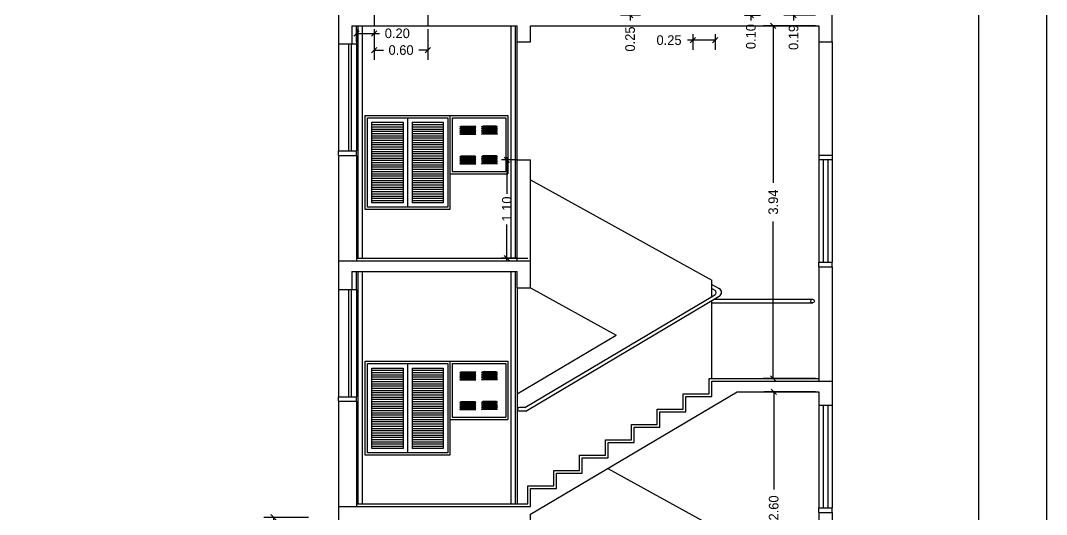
# Model space of a CAD drawing. Extents: x -9 to 119, y 33 to 95.
# Drawn here: x 59.71 to 71.21, y 42.28 to 47.81 of the extents above; entities that cross this region are included whole.
import ezdxf

# ---------------------------------------------------------------- set-up
doc = ezdxf.new("R2010")
doc.units = 0
doc.header["$LTSCALE"] = 8
doc.layers.get('0').update_dxf_attribs({"linetype": 'CONTINUOUS'})
doc.layers.get('DEFPOINTS').update_dxf_attribs({"linetype": 'CONTINUOUS'})
for name, color, linetype in [('CONCRETO', 5, 'CONTINUOUS'), ('COTA', 244, 'CONTINUOUS'), ('COTAS', 244, 'CONTINUOUS'), ('EQUIPAMENTOS', 1, 'CONTINUOUS'), ('ESQUADRIAEMFACHADA', 1, 'CONTINUOUS'), ('ESQUADRIAS', 244, 'CONTINUOUS'), ('PAREDE', 7, 'CONTINUOUS'), ('PAREDECORTE', 3, 'CONTINUOUS'), ('PAREDES', 7, 'CONTINUOUS'), ('PISO', 30, 'CONTINUOUS'), ('VISTAL', 30, 'CONTINUOUS')]:
    doc.layers.add(name, color=color, linetype=linetype)
doc.dimstyles.get("Standard").update_dxf_attribs({"dimtxt": 0.18, "dimasz": 0.18, "dimexe": 0.18, "dimexo": 0.0625, "dimgap": 0.09, "dimtad": 0, "dimtih": 1, "dimtoh": 1, "dimzin": 0, "dimtxsty": 'STANDARD', "dimcen": 0.09, "dimclrt": 30, "dimazin": 3, "dimtfac": 1, "dimtdec": 4, "dimtofl": 0, "dimtmove": 0, "dimatfit": 3, "dimtolj": 1, "dimtzin": 0})

# ---------------------------------------------------------------- blocks, each defined once
blk = doc.blocks.new('_OBLIQUE')
at = {"color": 0, "linetype": 'BYBLOCK'}
blk.add_line((-0.5, -0.5), (0.5, 0.5), dxfattribs=at)
blk = doc.blocks.new('*D38')
at = {"color": 244, "linetype": 'BYBLOCK', "ltscale": 0.2}
for p, q in [((36.103, 46.739), (35.939, 46.739)), ((35.999, 46.769), (35.999, 46.36)), ((35.999, 45.609), (35.999, 46.018)), ((36.103, 45.639), (35.939, 45.639))]:
    blk.add_line(p, q, dxfattribs=at)
at = {"layer": 'DEFPOINTS', "color": 0, "linetype": 'BYBLOCK', "ltscale": 0.2}
for p in [(36.943, 46.739), (35.999, 45.639), (36.943, 45.639)]:
    blk.add_point(p, dxfattribs=at)
at = {"color": 244, "linetype": 'BYBLOCK', "ltscale": 0.2, "xscale": 0.06, "yscale": 0.06, "zscale": 0.06}
for p, rotation in [((35.999, 46.739), 90), ((35.999, 45.639), 270)]:
    blk.add_blockref('_OBLIQUE', p, dxfattribs=dict(at, rotation=rotation))
at = {"color": 30, "linetype": 'BYBLOCK', "ltscale": 0.2, "insert": (35.999, 46.189), "char_height": 0.108, "attachment_point": 5, "rotation": 90}
blk.add_mtext('\\A1;1.10', dxfattribs=at)
blk = doc.blocks.new('*D58')
at = {"color": 0, "linetype": 'BYBLOCK', "ltscale": 0.2}
for p, q in [((34.414, 45.709), (34.414, 45.555)), ((34.414, 45.663), (34.614, 45.663)), ((34.614, 45.709), (34.614, 45.555)), ((34.614, 45.663), (34.674, 45.663))]:
    blk.add_line(p, q, dxfattribs=at)
at = {"layer": 'DEFPOINTS', "color": 0, "linetype": 'BYBLOCK', "ltscale": 0.2}
for p in [(34.414, 45.747), (34.614, 45.747), (34.614, 45.663)]:
    blk.add_point(p, dxfattribs=at)
at = {"color": 0, "linetype": 'BYBLOCK', "ltscale": 0.2, "xscale": 0.06, "yscale": 0.06, "zscale": 0.06, "rotation": 180}
blk.add_blockref('_OBLIQUE', (34.414, 45.663), dxfattribs=at)
at = {"color": 0, "linetype": 'BYBLOCK', "ltscale": 0.2, "xscale": 0.06, "yscale": 0.06, "zscale": 0.06}
blk.add_blockref('_OBLIQUE', (34.614, 45.663), dxfattribs=at)
at = {"color": 30, "linetype": 'BYBLOCK', "ltscale": 0.2, "insert": (34.872, 45.663), "char_height": 0.108, "attachment_point": 5}
blk.add_mtext('\\A1;0.20', dxfattribs=at)
blk = doc.blocks.new('*D59')
at = {"color": 0, "linetype": 'BYBLOCK', "ltscale": 0.2}
for p, q in [((34.614, 45.709), (34.614, 45.368)), ((35.214, 45.709), (35.214, 45.368)), ((34.614, 45.476), (34.716, 45.476)), ((35.214, 45.476), (35.112, 45.476))]:
    blk.add_line(p, q, dxfattribs=at)
at = {"layer": 'DEFPOINTS', "color": 0, "linetype": 'BYBLOCK', "ltscale": 0.2}
for p in [(34.614, 45.747), (35.214, 45.747), (35.214, 45.476)]:
    blk.add_point(p, dxfattribs=at)
at = {"color": 0, "linetype": 'BYBLOCK', "ltscale": 0.2, "xscale": 0.06, "yscale": 0.06, "zscale": 0.06, "rotation": 180}
blk.add_blockref('_OBLIQUE', (34.614, 45.476), dxfattribs=at)
at = {"color": 0, "linetype": 'BYBLOCK', "ltscale": 0.2, "xscale": 0.06, "yscale": 0.06, "zscale": 0.06}
blk.add_blockref('_OBLIQUE', (35.214, 45.476), dxfattribs=at)
at = {"color": 30, "linetype": 'BYBLOCK', "ltscale": 0.2, "insert": (34.914, 45.476), "char_height": 0.108, "attachment_point": 5}
blk.add_mtext('\\A1;0.60', dxfattribs=at)
blk = doc.blocks.new('*D70')
at = {"color": 0, "linetype": 'BYBLOCK', "ltscale": 0.2}
for p, q in [((37.746, 43.132), (37.522, 43.132)), ((37.63, 43.132), (37.63, 42.882)), ((37.746, 42.882), (37.522, 42.882)), ((37.63, 42.882), (37.63, 42.822))]:
    blk.add_line(p, q, dxfattribs=at)
at = {"layer": 'DEFPOINTS', "color": 0, "linetype": 'BYBLOCK', "ltscale": 0.2}
for p in [(37.783, 43.132), (37.63, 42.882), (37.783, 42.882)]:
    blk.add_point(p, dxfattribs=at)
at = {"color": 0, "linetype": 'BYBLOCK', "ltscale": 0.2, "xscale": 0.06, "yscale": 0.06, "zscale": 0.06}
for p, rotation in [((37.63, 43.132), 90), ((37.63, 42.882), 270)]:
    blk.add_blockref('_OBLIQUE', p, dxfattribs=dict(at, rotation=rotation))
at = {"color": 30, "linetype": 'BYBLOCK', "ltscale": 0.2, "insert": (37.63, 42.615), "char_height": 0.108, "attachment_point": 5, "rotation": 90}
blk.add_mtext('\\A1;0.25', dxfattribs=at)
blk = doc.blocks.new('*D115')
at = {"color": 0, "linetype": 'BYBLOCK', "ltscale": 0.2}
for p, q in [((68.519, 48.054), (68.265, 48.054)), ((68.373, 48.054), (68.373, 47.866)), ((68.619, 47.866), (68.265, 47.866)), ((68.373, 47.866), (68.373, 47.806))]:
    blk.add_line(p, q, dxfattribs=at)
at = {"layer": 'DEFPOINTS', "color": 0, "linetype": 'BYBLOCK', "ltscale": 0.2}
for p in [(68.556, 48.054), (68.373, 47.866), (68.656, 47.866)]:
    blk.add_point(p, dxfattribs=at)
at = {"color": 0, "linetype": 'BYBLOCK', "ltscale": 0.2, "xscale": 0.06, "yscale": 0.06, "zscale": 0.06}
for p, rotation in [((68.373, 48.054), 90), ((68.373, 47.866), 270)]:
    blk.add_blockref('_OBLIQUE', p, dxfattribs=dict(at, rotation=rotation))
at = {"color": 30, "linetype": 'BYBLOCK', "ltscale": 0.2, "insert": (68.373, 47.617), "char_height": 0.108, "attachment_point": 5, "rotation": 90}
blk.add_mtext('\\A1;0.19', dxfattribs=at)
blk = doc.blocks.new('*D116')
at = {"color": 0, "linetype": 'BYBLOCK', "ltscale": 0.2}
for p, q in [((67.822, 47.977), (68.003, 47.977)), ((67.895, 47.977), (67.895, 47.866)), ((67.822, 47.866), (68.003, 47.866)), ((67.895, 47.866), (67.895, 47.806))]:
    blk.add_line(p, q, dxfattribs=at)
at = {"layer": 'DEFPOINTS', "color": 0, "linetype": 'BYBLOCK', "ltscale": 0.2}
for p in [(67.784, 47.977), (67.784, 47.866), (67.895, 47.866)]:
    blk.add_point(p, dxfattribs=at)
at = {"color": 0, "linetype": 'BYBLOCK', "ltscale": 0.2, "xscale": 0.06, "yscale": 0.06, "zscale": 0.06}
for p, rotation in [((67.895, 47.977), 90), ((67.895, 47.866), 270)]:
    blk.add_blockref('_OBLIQUE', p, dxfattribs=dict(at, rotation=rotation))
at = {"color": 30, "linetype": 'BYBLOCK', "ltscale": 0.2, "insert": (67.895, 47.626), "char_height": 0.108, "attachment_point": 5, "rotation": 90}
blk.add_mtext('\\A1;{0.10}', dxfattribs=at)
blk = doc.blocks.new('*D117')
at = {"color": 0, "linetype": 'BYBLOCK', "ltscale": 0.2}
for p, q in [((67.245, 47.828), (67.245, 47.652)), ((67.495, 47.828), (67.495, 47.652)), ((67.245, 47.76), (67.185, 47.76)), ((67.495, 47.76), (67.245, 47.76))]:
    blk.add_line(p, q, dxfattribs=at)
at = {"layer": 'DEFPOINTS', "color": 0, "linetype": 'BYBLOCK', "ltscale": 0.2}
for p in [(67.245, 47.866), (67.495, 47.866), (67.245, 47.76)]:
    blk.add_point(p, dxfattribs=at)
at = {"color": 0, "linetype": 'BYBLOCK', "ltscale": 0.2, "xscale": 0.06, "yscale": 0.06, "zscale": 0.06, "rotation": 180}
blk.add_blockref('_OBLIQUE', (67.245, 47.76), dxfattribs=at)
at = {"color": 0, "linetype": 'BYBLOCK', "ltscale": 0.2, "xscale": 0.06, "yscale": 0.06, "zscale": 0.06}
blk.add_blockref('_OBLIQUE', (67.495, 47.76), dxfattribs=at)
at = {"color": 30, "linetype": 'BYBLOCK', "ltscale": 0.2, "insert": (66.978, 47.76), "char_height": 0.108, "attachment_point": 5}
blk.add_mtext('\\A1;0.25', dxfattribs=at)
blk = doc.blocks.new('*D135')
at = {"color": 0, "linetype": 'BYBLOCK', "ltscale": 0.2}
for p, q in [((7.985, 47.321), (7.476, 47.321)), ((7.584, 47.321), (7.584, 46.228)), ((7.584, 44.721), (7.584, 45.814)), ((7.985, 44.721), (7.476, 44.721)), ((68.619, 37.951), (68.397, 37.951)), ((68.505, 37.951), (68.505, 37.422)), ((68.505, 36.496), (68.505, 37.026)), ((68.619, 36.496), (68.397, 36.496))]:
    blk.add_line(p, q, dxfattribs=at)
at = {"layer": 'DEFPOINTS', "color": 0, "linetype": 'BYBLOCK', "ltscale": 0.2}
for p in [(8.023, 47.321), (7.584, 44.721), (8.023, 44.721), (68.656, 37.951), (68.505, 36.496), (68.656, 36.496)]:
    blk.add_point(p, dxfattribs=at)
at = {"color": 0, "linetype": 'BYBLOCK', "ltscale": 0.2, "xscale": 0.06, "yscale": 0.06, "zscale": 0.06}
for p, rotation in [((7.584, 47.321), 90), ((7.584, 44.721), 270), ((68.505, 37.951), 90), ((68.505, 36.496), 270)]:
    blk.add_blockref('_OBLIQUE', p, dxfattribs=dict(at, rotation=rotation))
at = {"color": 30, "linetype": 'BYBLOCK', "ltscale": 0.2, "char_height": 0.108, "attachment_point": 5, "rotation": 90}
for s, insert in [('\\A1;2.60', (7.584, 46.021)), ('\\A1;1.46', (68.505, 37.224))]:
    blk.add_mtext(s, dxfattribs=dict(at, insert=insert))
blk = doc.blocks.new('*D136')
at = {"color": 0, "linetype": 'BYBLOCK', "ltscale": 0.2}
for p, q in [((11.096, 52.301), (10.761, 52.301)), ((10.869, 52.301), (10.869, 51.819)), ((10.869, 50.941), (10.869, 51.423)), ((11.497, 50.941), (10.761, 50.941)), ((7.985, 44.571), (7.481, 44.571)), ((7.589, 44.571), (7.589, 43.478)), ((7.589, 41.971), (7.589, 43.064)), ((7.985, 41.971), (7.481, 41.971)), ((68.619, 38.151), (68.223, 38.151)), ((68.331, 38.151), (68.331, 37.522)), ((68.331, 36.496), (68.331, 37.126)), ((68.619, 36.496), (68.223, 36.496))]:
    blk.add_line(p, q, dxfattribs=at)
at = {"layer": 'DEFPOINTS', "color": 0, "linetype": 'BYBLOCK', "ltscale": 0.2}
for p in [(10.869, 52.301), (11.134, 52.301), (11.534, 50.941), (8.023, 44.571), (7.589, 41.971), (8.023, 41.971), (68.656, 38.151), (68.331, 36.496), (68.656, 36.496)]:
    blk.add_point(p, dxfattribs=at)
at = {"color": 0, "linetype": 'BYBLOCK', "ltscale": 0.2, "xscale": 0.06, "yscale": 0.06, "zscale": 0.06}
for p, rotation in [((10.869, 52.301), 90), ((10.869, 50.941), 270), ((7.589, 44.571), 90), ((7.589, 41.971), 270), ((68.331, 38.151), 90), ((68.331, 36.496), 270)]:
    blk.add_blockref('_OBLIQUE', p, dxfattribs=dict(at, rotation=rotation))
at = {"color": 30, "linetype": 'BYBLOCK', "ltscale": 0.2, "char_height": 0.108, "attachment_point": 5, "rotation": 90}
for s, insert in [('\\A1;1.36', (10.869, 51.621)), ('\\A1;2.60', (7.589, 43.271)), ('\\A1;1.66', (68.331, 37.324))]:
    blk.add_mtext(s, dxfattribs=dict(at, insert=insert))
blk = doc.blocks.new('*D141')
at = {"color": 0, "linetype": 'BYBLOCK', "ltscale": 0.2}
for p, q in [((68.619, 47.746), (68.038, 47.746)), ((68.146, 47.746), (68.146, 45.99)), ((68.146, 43.801), (68.146, 45.558)), ((68.619, 43.801), (68.038, 43.801))]:
    blk.add_line(p, q, dxfattribs=at)
at = {"layer": 'DEFPOINTS', "color": 0, "linetype": 'BYBLOCK', "ltscale": 0.2}
for p in [(68.656, 47.746), (68.146, 43.801), (68.656, 43.801)]:
    blk.add_point(p, dxfattribs=at)
at = {"color": 0, "linetype": 'BYBLOCK', "ltscale": 0.2, "xscale": 0.06, "yscale": 0.06, "zscale": 0.06}
for p, rotation in [((68.146, 47.746), 90), ((68.146, 43.801), 270)]:
    blk.add_blockref('_OBLIQUE', p, dxfattribs=dict(at, rotation=rotation))
at = {"color": 30, "linetype": 'BYBLOCK', "ltscale": 0.2, "insert": (68.146, 45.774), "char_height": 0.108, "attachment_point": 5, "rotation": 90}
blk.add_mtext('\\A1;3.94', dxfattribs=at)
blk = doc.blocks.new('*D143')
at = {"color": 0, "linetype": 'BYBLOCK', "ltscale": 0.2}
for p, q in [((68.619, 43.651), (68.043, 43.651)), ((68.151, 43.651), (68.151, 42.558)), ((68.151, 41.051), (68.151, 42.144)), ((68.619, 41.051), (68.043, 41.051))]:
    blk.add_line(p, q, dxfattribs=at)
at = {"layer": 'DEFPOINTS', "color": 0, "linetype": 'BYBLOCK', "ltscale": 0.2}
for p in [(68.151, 43.651), (68.656, 43.651), (68.656, 41.051)]:
    blk.add_point(p, dxfattribs=at)
at = {"color": 0, "linetype": 'BYBLOCK', "ltscale": 0.2, "xscale": 0.06, "yscale": 0.06, "zscale": 0.06}
for p, rotation in [((68.151, 43.651), 90), ((68.151, 41.051), 270)]:
    blk.add_blockref('_OBLIQUE', p, dxfattribs=dict(at, rotation=rotation))
at = {"color": 30, "linetype": 'BYBLOCK', "ltscale": 0.2, "insert": (68.151, 42.351), "char_height": 0.108, "attachment_point": 5, "rotation": 90}
blk.add_mtext('\\A1;2.60', dxfattribs=at)
blk = doc.blocks.new('*D137')
at = {"color": 0, "linetype": 'BYBLOCK', "ltscale": 0.2}
for p, q in [((9.915, 52.301), (9.579, 52.301)), ((9.687, 52.301), (9.687, 51.819)), ((9.687, 50.941), (9.687, 51.423)), ((10.315, 50.941), (9.579, 50.941)), ((7.985, 41.821), (7.487, 41.821)), ((7.595, 41.821), (7.595, 40.728)), ((7.595, 39.221), (7.595, 40.314)), ((7.985, 39.221), (7.487, 39.221))]:
    blk.add_line(p, q, dxfattribs=at)
at = {"layer": 'DEFPOINTS', "color": 0, "linetype": 'BYBLOCK', "ltscale": 0.2}
for p in [(9.687, 52.301), (9.952, 52.301), (10.352, 50.941), (8.023, 41.821), (7.595, 39.221), (8.023, 39.221)]:
    blk.add_point(p, dxfattribs=at)
at = {"color": 0, "linetype": 'BYBLOCK', "ltscale": 0.2, "xscale": 0.06, "yscale": 0.06, "zscale": 0.06}
for p, rotation in [((9.687, 52.301), 90), ((9.687, 50.941), 270), ((7.595, 41.821), 90), ((7.595, 39.221), 270)]:
    blk.add_blockref('_OBLIQUE', p, dxfattribs=dict(at, rotation=rotation))
at = {"color": 30, "linetype": 'BYBLOCK', "ltscale": 0.2, "char_height": 0.108, "attachment_point": 5, "rotation": 90}
for s, insert in [('\\A1;1.36', (9.687, 51.621)), ('\\A1;2.60', (7.595, 40.521))]:
    blk.add_mtext(s, dxfattribs=dict(at, insert=insert))

msp = doc.modelspace()

# ---------------------------------------------------------------- linework, layer by layer
at = {"layer": 'CONCRETO', "color": 5, "ltscale": 0.2}
for p, q in [((63.276, 47.866), (63.276, 47.546)), ((63.676, 47.866), (63.676, 47.746)), ((64.276, 47.866), (64.276, 47.746)), ((68.806, 47.566), (68.806, 47.866)), ((63.426, 47.746), (63.676, 47.746)), ((63.426, 47.746), (63.426, 47.546)), ((65.276, 47.566), (65.276, 47.746)), ((65.426, 47.566), (65.426, 47.746)), ((68.656, 47.746), (68.656, 47.566)), ((63.276, 47.546), (63.426, 47.546)), ((63.276, 47.546), (63.426, 47.546)), ((65.276, 47.566), (65.426, 47.566)), ((68.656, 47.566), (68.806, 47.566)), ((63.276, 46.346), (63.476, 46.346)), ((63.276, 46.296), (63.276, 46.346)), ((63.476, 46.296), (63.476, 46.346)), ((63.276, 46.296), (63.476, 46.296)), ((68.656, 46.301), (68.656, 46.251)), ((68.656, 46.301), (68.806, 46.301)), ((68.656, 46.251), (68.806, 46.251)), ((68.806, 46.301), (68.806, 46.251)), ((63.276, 45.116), (63.276, 44.796)), ((65.426, 44.816), (65.426, 45.116)), ((68.656, 45.101), (68.806, 45.101)), ((68.656, 45.051), (68.656, 45.101)), ((68.806, 45.051), (68.806, 45.101)), ((63.426, 44.996), (63.426, 44.796)), ((65.276, 44.816), (65.276, 44.996)), ((68.656, 45.051), (68.806, 45.051)), ((63.276, 44.796), (63.426, 44.796)), ((65.276, 44.816), (65.426, 44.816)), ((67.456, 43.6), (67.456, 43.771)), ((67.456, 43.771), (68.806, 43.771)), ((68.806, 43.771), (68.806, 43.501)), ((63.276, 43.546), (63.276, 43.596)), ((63.276, 43.596), (63.476, 43.596)), ((63.476, 43.546), (63.476, 43.596)), ((65.426, 42.281), (67.74, 43.651)), ((67.166, 43.6), (67.456, 43.6)), ((67.166, 43.428), (67.166, 43.6)), ((67.74, 43.651), (68.656, 43.651)), ((68.656, 43.651), (68.656, 43.501)), ((63.276, 43.546), (63.476, 43.546)), ((68.656, 43.501), (68.806, 43.501)), ((66.876, 43.428), (67.166, 43.428)), ((66.876, 43.256), (66.876, 43.428)), ((66.586, 43.256), (66.876, 43.256)), ((66.586, 43.084), (66.586, 43.256)), ((66.296, 42.912), (66.296, 43.084)), ((66.296, 43.084), (66.586, 43.084)), ((66.006, 42.912), (66.296, 42.912)), ((66.006, 42.741), (66.006, 42.912)), ((65.716, 42.569), (65.716, 42.741)), ((65.716, 42.741), (66.006, 42.741)), ((65.426, 42.569), (65.716, 42.569)), ((65.426, 42.366), (65.426, 42.569)), ((63.276, 42.366), (63.276, 42.046)), ((68.656, 42.351), (68.806, 42.351)), ((68.656, 42.301), (68.656, 42.351)), ((68.656, 42.301), (68.806, 42.301)), ((68.806, 42.301), (68.806, 42.351)), ((65.426, 42.066), (65.426, 42.281))]:
    msp.add_line(p, q, dxfattribs=at)
at = {"layer": 'COTAS', "color": 5, "ltscale": 0.2}
for p, q in [((64.276, 47.746), (65.276, 47.746)), ((65.426, 47.746), (68.656, 47.746)), ((63.276, 45.116), (65.426, 45.116)), ((63.426, 44.996), (65.276, 44.996)), ((63.276, 42.366), (65.426, 42.366))]:
    msp.add_line(p, q, dxfattribs=at)
at = {"layer": 'EQUIPAMENTOS', "color": 30, "linetype": 'CONTINUOUS', "ltscale": 0.3}
for p, q in [((63.494, 45.146), (63.494, 47.746)), ((63.544, 45.146), (63.544, 47.746)), ((65.204, 47.746), (65.204, 45.146)), ((65.254, 47.746), (65.254, 45.146)), ((63.574, 46.742), (64.524, 46.742)), ((63.574, 45.692), (63.574, 46.742)), ((63.599, 46.717), (64.499, 46.717)), ((63.599, 45.717), (63.599, 46.717)), ((63.649, 46.667), (63.999, 46.667)), ((63.649, 45.767), (63.649, 46.667)), ((63.999, 46.667), (63.999, 45.767)), ((64.049, 46.717), (64.049, 45.717)), ((64.099, 46.667), (64.099, 45.767)), ((64.099, 46.667), (64.449, 46.667)), ((64.449, 46.667), (64.449, 45.767)), ((64.499, 46.717), (64.499, 45.717)), ((64.524, 46.742), (65.174, 46.742)), ((64.524, 46.742), (64.524, 45.692)), ((64.524, 46.742), (64.524, 46.092)), ((64.549, 46.717), (65.149, 46.717)), ((64.549, 46.717), (64.549, 46.117)), ((65.149, 46.717), (65.149, 46.117)), ((65.174, 46.742), (65.174, 46.092)), ((63.649, 46.642), (63.999, 46.642)), ((63.649, 46.617), (63.999, 46.617)), ((63.649, 46.592), (63.999, 46.592)), ((63.649, 46.567), (63.999, 46.567)), ((64.099, 46.642), (64.449, 46.642)), ((64.099, 46.617), (64.449, 46.617)), ((64.099, 46.592), (64.449, 46.592)), ((64.099, 46.567), (64.449, 46.567)), ((63.649, 46.542), (63.999, 46.542)), ((63.649, 46.517), (63.999, 46.517)), ((63.649, 46.492), (63.999, 46.492)), ((63.649, 46.467), (63.999, 46.467)), ((63.649, 46.442), (63.999, 46.442)), ((64.099, 46.542), (64.449, 46.542)), ((64.099, 46.517), (64.449, 46.517)), ((64.099, 46.492), (64.449, 46.492)), ((64.099, 46.467), (64.449, 46.467)), ((64.099, 46.442), (64.449, 46.442)), ((63.649, 46.417), (63.999, 46.417)), ((63.649, 46.392), (63.999, 46.392)), ((63.649, 46.367), (63.999, 46.367)), ((63.649, 46.342), (63.999, 46.342)), ((64.099, 46.417), (64.449, 46.417)), ((64.099, 46.392), (64.449, 46.392)), ((64.099, 46.367), (64.449, 46.367)), ((64.099, 46.342), (64.449, 46.342)), ((63.649, 46.317), (63.999, 46.317)), ((63.649, 46.292), (63.999, 46.292)), ((63.649, 46.267), (63.999, 46.267)), ((63.649, 46.242), (63.999, 46.242)), ((63.649, 46.217), (63.999, 46.217)), ((64.099, 46.317), (64.449, 46.317)), ((64.099, 46.292), (64.449, 46.292)), ((64.099, 46.267), (64.449, 46.267)), ((64.099, 46.242), (64.449, 46.242)), ((64.099, 46.217), (64.449, 46.217)), ((63.649, 46.192), (63.999, 46.192)), ((63.649, 46.167), (63.999, 46.167)), ((63.649, 46.142), (63.999, 46.142)), ((63.649, 46.117), (63.999, 46.117)), ((63.649, 46.092), (63.999, 46.092)), ((64.099, 46.192), (64.449, 46.192)), ((64.099, 46.167), (64.449, 46.167)), ((64.099, 46.142), (64.449, 46.142)), ((64.099, 46.117), (64.449, 46.117)), ((64.099, 46.092), (64.449, 46.092)), ((64.524, 46.092), (65.174, 46.092)), ((64.549, 46.117), (65.149, 46.117)), ((63.649, 46.067), (63.999, 46.067)), ((63.649, 46.042), (63.999, 46.042)), ((63.649, 46.017), (63.999, 46.017)), ((63.649, 45.992), (63.999, 45.992)), ((64.099, 46.067), (64.449, 46.067)), ((64.099, 46.042), (64.449, 46.042)), ((64.099, 46.017), (64.449, 46.017)), ((64.099, 45.992), (64.449, 45.992)), ((63.649, 45.967), (63.999, 45.967)), ((63.649, 45.942), (63.999, 45.942)), ((63.649, 45.917), (63.999, 45.917)), ((63.649, 45.892), (63.999, 45.892)), ((63.649, 45.867), (63.999, 45.867)), ((64.099, 45.967), (64.449, 45.967)), ((64.099, 45.942), (64.449, 45.942)), ((64.099, 45.917), (64.449, 45.917)), ((64.099, 45.892), (64.449, 45.892)), ((64.099, 45.867), (64.449, 45.867)), ((63.649, 45.842), (63.999, 45.842)), ((63.649, 45.817), (63.999, 45.817)), ((63.649, 45.792), (63.999, 45.792)), ((63.999, 45.767), (63.649, 45.767)), ((64.099, 45.842), (64.449, 45.842)), ((64.099, 45.817), (64.449, 45.817)), ((64.099, 45.792), (64.449, 45.792)), ((64.449, 45.767), (64.099, 45.767)), ((64.524, 45.692), (63.574, 45.692)), ((64.499, 45.717), (63.599, 45.717)), ((63.494, 42.396), (63.494, 44.996)), ((63.544, 42.396), (63.544, 44.996)), ((65.204, 44.996), (65.204, 42.396)), ((65.254, 44.996), (65.254, 42.396)), ((67.456, 44.853), (67.54, 44.806)), ((67.456, 44.807), (67.49, 44.788)), ((63.574, 43.992), (64.524, 43.992)), ((63.574, 42.942), (63.574, 43.992)), ((63.599, 43.967), (64.499, 43.967)), ((63.599, 42.967), (63.599, 43.967)), ((63.649, 43.017), (63.649, 43.917)), ((63.649, 43.917), (63.999, 43.917)), ((63.999, 43.917), (63.999, 43.017)), ((64.049, 43.967), (64.049, 42.967)), ((64.099, 43.917), (64.099, 43.017)), ((64.099, 43.917), (64.449, 43.917)), ((64.449, 43.917), (64.449, 43.017)), ((64.499, 43.967), (64.499, 42.967)), ((64.524, 43.992), (64.524, 43.342)), ((64.524, 43.992), (64.524, 42.942)), ((64.524, 43.992), (65.174, 43.992)), ((64.549, 43.967), (64.549, 43.367)), ((64.549, 43.967), (65.149, 43.967)), ((65.149, 43.967), (65.149, 43.367)), ((65.174, 43.992), (65.174, 43.342)), ((63.649, 43.892), (63.999, 43.892)), ((63.649, 43.867), (63.999, 43.867)), ((63.649, 43.842), (63.999, 43.842)), ((63.649, 43.817), (63.999, 43.817)), ((63.649, 43.792), (63.999, 43.792)), ((64.099, 43.892), (64.449, 43.892)), ((64.099, 43.867), (64.449, 43.867)), ((64.099, 43.842), (64.449, 43.842)), ((64.099, 43.817), (64.449, 43.817)), ((64.099, 43.792), (64.449, 43.792)), ((63.649, 43.767), (63.999, 43.767)), ((63.649, 43.742), (63.999, 43.742)), ((63.649, 43.717), (63.999, 43.717)), ((63.649, 43.692), (63.999, 43.692)), ((64.099, 43.767), (64.449, 43.767)), ((64.099, 43.742), (64.449, 43.742)), ((64.099, 43.717), (64.449, 43.717)), ((64.099, 43.692), (64.449, 43.692)), ((63.649, 43.667), (63.999, 43.667)), ((63.649, 43.642), (63.999, 43.642)), ((63.649, 43.617), (63.999, 43.617)), ((63.649, 43.592), (63.999, 43.592)), ((63.649, 43.567), (63.999, 43.567)), ((64.099, 43.667), (64.449, 43.667)), ((64.099, 43.642), (64.449, 43.642)), ((64.099, 43.617), (64.449, 43.617)), ((64.099, 43.592), (64.449, 43.592)), ((64.099, 43.567), (64.449, 43.567)), ((63.649, 43.542), (63.999, 43.542)), ((63.649, 43.517), (63.999, 43.517)), ((63.649, 43.492), (63.999, 43.492)), ((63.649, 43.467), (63.999, 43.467)), ((64.099, 43.542), (64.449, 43.542)), ((64.099, 43.517), (64.449, 43.517)), ((64.099, 43.492), (64.449, 43.492)), ((64.099, 43.467), (64.449, 43.467)), ((65.282, 43.456), (65.282, 43.456)), ((65.364, 43.476), (65.302, 43.476)), ((63.649, 43.442), (63.999, 43.442)), ((63.649, 43.417), (63.999, 43.417)), ((63.649, 43.392), (63.999, 43.392)), ((63.649, 43.367), (63.999, 43.367)), ((63.649, 43.342), (63.999, 43.342)), ((64.099, 43.442), (64.449, 43.442)), ((64.099, 43.417), (64.449, 43.417)), ((64.099, 43.392), (64.449, 43.392)), ((64.099, 43.367), (64.449, 43.367)), ((64.099, 43.342), (64.449, 43.342)), ((64.524, 43.342), (65.174, 43.342)), ((64.549, 43.367), (65.149, 43.367)), ((65.375, 43.436), (65.302, 43.436)), ((63.649, 43.317), (63.999, 43.317)), ((63.649, 43.292), (63.999, 43.292)), ((63.649, 43.267), (63.999, 43.267)), ((63.649, 43.242), (63.999, 43.242)), ((63.649, 43.217), (63.999, 43.217)), ((64.099, 43.317), (64.449, 43.317)), ((64.099, 43.292), (64.449, 43.292)), ((64.099, 43.267), (64.449, 43.267)), ((64.099, 43.242), (64.449, 43.242)), ((64.099, 43.217), (64.449, 43.217)), ((63.649, 43.192), (63.999, 43.192)), ((63.649, 43.167), (63.999, 43.167)), ((63.649, 43.142), (63.999, 43.142)), ((63.649, 43.117), (63.999, 43.117)), ((64.099, 43.192), (64.449, 43.192)), ((64.099, 43.167), (64.449, 43.167)), ((64.099, 43.142), (64.449, 43.142)), ((64.099, 43.117), (64.449, 43.117)), ((63.649, 43.092), (63.999, 43.092)), ((63.649, 43.067), (63.999, 43.067)), ((63.649, 43.042), (63.999, 43.042)), ((63.999, 43.017), (63.649, 43.017)), ((64.099, 43.092), (64.449, 43.092)), ((64.099, 43.067), (64.449, 43.067)), ((64.099, 43.042), (64.449, 43.042)), ((64.449, 43.017), (64.099, 43.017)), ((64.524, 42.942), (63.574, 42.942)), ((64.499, 42.967), (63.599, 42.967))]:
    msp.add_line(p, q, dxfattribs=at)
at = {"layer": 'EQUIPAMENTOS', "color": 30, "linetype": 'CONTINUOUS', "ltscale": 0.2}
for p, q in [((65.364, 43.476), (67.491, 44.736)), ((65.375, 43.436), (67.541, 44.72))]:
    msp.add_line(p, q, dxfattribs=at)
at = {"layer": 'EQUIPAMENTOS', "color": 30, "linetype": 'CONTINUOUS', "ltscale": 0.3}
for centre, radius, start, end in [((67.476, 44.762), 0.03, 300.6431, 61.1013), ((67.516, 44.763), 0.05, 300.6431, 61.1013), ((65.302, 43.456), 0.02, 90, 180), ((65.302, 43.456), 0.02, 180, 270), ((65.361, 43.456), 0.02, 270, 298.8987)]:
    msp.add_arc(centre, radius, start, end, dxfattribs=at)
at = {"layer": 'ESQUADRIAEMFACHADA', "color": 1, "ltscale": 0.2}
for p, q in [((68.656, 46.251), (68.656, 45.101)), ((68.806, 46.251), (68.806, 45.101)), ((68.656, 43.501), (68.656, 42.351)), ((68.806, 43.501), (68.806, 42.351))]:
    msp.add_line(p, q, dxfattribs=at)
at = {"layer": 'ESQUADRIAEMFACHADA', "color": 5, "ltscale": 0.2}
for p, q in [((68.706, 46.251), (68.706, 45.101)), ((68.756, 46.251), (68.756, 45.101)), ((68.706, 43.501), (68.706, 42.351)), ((68.756, 43.501), (68.756, 42.351))]:
    msp.add_line(p, q, dxfattribs=at)
at = {"layer": 'ESQUADRIAS', "color": 1, "linetype": 'CONTINUOUS', "ltscale": 0.2}
for p, q in [((63.276, 47.546), (63.276, 46.346)), ((63.476, 47.546), (63.476, 46.346)), ((63.276, 44.796), (63.276, 43.596)), ((63.476, 44.796), (63.476, 43.596))]:
    msp.add_line(p, q, dxfattribs=at)
at = {"layer": 'ESQUADRIAS', "color": 5, "linetype": 'CONTINUOUS', "ltscale": 0.2}
for p, q in [((63.386, 47.546), (63.386, 46.346)), ((63.416, 47.546), (63.416, 46.346)), ((63.386, 44.796), (63.386, 43.596)), ((63.416, 44.796), (63.416, 43.596))]:
    msp.add_line(p, q, dxfattribs=at)
at = {"layer": 'ESQUADRIAS', "color": 1, "ltscale": 0.2}
for p, q in [((63.276, 47.396), (63.276, 46.346)), ((63.476, 47.396), (63.476, 46.346)), ((63.276, 44.646), (63.276, 43.596)), ((63.476, 44.646), (63.476, 43.596))]:
    msp.add_line(p, q, dxfattribs=at)
at = {"layer": 'PAREDE', "color": 30, "linetype": 'CONTINUOUS', "ltscale": 0.2}
msp.add_line((63.676, 47.746), (64.276, 47.746), dxfattribs=at)
at = {"layer": 'PAREDE', "color": 30, "ltscale": 0.2}
for p, q in [((65.276, 46.246), (65.276, 47.566)), ((65.276, 44.816), (65.276, 43.628))]:
    msp.add_line(p, q, dxfattribs=at)
at = {"layer": 'PAREDE', "color": 1, "linetype": 'CONTINUOUS', "ltscale": 0.3}
for p, q in [((65.426, 46.022), (67.456, 44.901)), ((67.456, 44.716), (67.456, 44.901)), ((67.456, 44.716), (67.456, 44.901)), ((65.426, 44.816), (66.387, 44.286)), ((67.456, 43.801), (67.456, 44.669)), ((66.292, 42.794), (67.456, 42.151))]:
    msp.add_line(p, q, dxfattribs=at)
at = {"layer": 'PAREDE', "color": 1, "linetype": 'CONTINUOUS', "ltscale": 0.2}
msp.add_line((65.276, 43.628), (66.387, 44.286), dxfattribs=at)
at = {"layer": 'PAREDE', "color": 1, "ltscale": 0.2}
msp.add_line((65.276, 43.628), (65.276, 42.396), dxfattribs=at)
at = {"layer": 'PAREDECORTE', "color": 3, "ltscale": 0.2}
for p, q in [((65.276, 45.116), (65.276, 46.246)), ((65.276, 46.246), (65.426, 46.246)), ((65.426, 45.116), (65.426, 46.246))]:
    msp.add_line(p, q, dxfattribs=at)
at = {"layer": 'PAREDECORTE', "color": 30, "ltscale": 0.2}
msp.add_circle((68.586, 44.666), 0.02, dxfattribs=at)
at = {"layer": 'PAREDES', "color": 244, "ltscale": 0.2}
msp.add_line((70.446, 48.928), (70.446, 36.196), dxfattribs=at)
at = {"layer": 'PAREDES', "color": 30, "ltscale": 0.2}
msp.add_line((71.206, 48.928), (71.206, 36.196), dxfattribs=at)
at = {"layer": 'PAREDES', "color": 3, "ltscale": 0.2}
for p, q in [((63.476, 47.566), (63.476, 47.746)), ((63.426, 47.546), (63.476, 47.546)), ((68.656, 47.566), (68.656, 46.301)), ((68.806, 47.566), (68.806, 46.301)), ((63.276, 46.296), (63.276, 45.116)), ((63.476, 46.296), (63.476, 45.116)), ((63.476, 44.796), (63.476, 44.996)), ((68.656, 45.051), (68.656, 43.771)), ((68.806, 45.051), (68.806, 43.771)), ((63.426, 44.796), (63.476, 44.796)), ((63.276, 43.546), (63.276, 42.366)), ((63.476, 43.546), (63.476, 42.366)), ((68.656, 42.301), (68.656, 41.021)), ((68.806, 42.301), (68.806, 41.021))]:
    msp.add_line(p, q, dxfattribs=at)
at = {"layer": 'PISO', "color": 30, "ltscale": 0.2}
for p, q in [((63.476, 45.146), (65.396, 45.146)), ((67.426, 43.63), (67.426, 43.801)), ((67.426, 43.801), (68.656, 43.801)), ((67.136, 43.63), (67.426, 43.63)), ((67.136, 43.458), (67.136, 43.63)), ((66.846, 43.458), (67.136, 43.458)), ((66.846, 43.286), (66.846, 43.458)), ((66.556, 43.114), (66.556, 43.286)), ((66.556, 43.286), (66.846, 43.286)), ((66.266, 43.114), (66.556, 43.114)), ((66.266, 42.942), (66.266, 43.114)), ((65.976, 42.942), (66.266, 42.942)), ((65.976, 42.771), (65.976, 42.942)), ((65.686, 42.599), (65.686, 42.771)), ((65.686, 42.771), (65.976, 42.771)), ((65.396, 42.599), (65.686, 42.599)), ((65.396, 42.396), (65.396, 42.599)), ((63.476, 42.396), (65.396, 42.396))]:
    msp.add_line(p, q, dxfattribs=at)
at = {"layer": 'PISO', "color": 30, "linetype": 'CONTINUOUS', "ltscale": 0.3}
for p, q in [((67.456, 44.646), (68.589, 44.646)), ((67.486, 44.686), (68.586, 44.686))]:
    msp.add_line(p, q, dxfattribs=at)
at = {"layer": 'VISTAL', "linetype": 'CONTINUOUS', "ltscale": 0.3}
for p, q in [((64.636, 46.616), (64.65, 46.625)), ((64.636, 46.616), (64.815, 46.616)), ((64.636, 46.596), (64.65, 46.605)), ((64.636, 46.596), (64.815, 46.596)), ((64.636, 46.576), (64.65, 46.585)), ((64.636, 46.576), (64.815, 46.576)), ((64.636, 46.556), (64.65, 46.565)), ((64.636, 46.556), (64.815, 46.556)), ((64.65, 46.625), (64.801, 46.625)), ((64.65, 46.605), (64.801, 46.605)), ((64.65, 46.585), (64.801, 46.585)), ((64.65, 46.565), (64.801, 46.565)), ((64.815, 46.616), (64.801, 46.625)), ((64.815, 46.596), (64.801, 46.605)), ((64.815, 46.576), (64.801, 46.585)), ((64.815, 46.556), (64.801, 46.565)), ((64.877, 46.616), (64.891, 46.625)), ((65.056, 46.616), (64.877, 46.616)), ((64.877, 46.596), (64.891, 46.605)), ((65.056, 46.596), (64.877, 46.596)), ((64.877, 46.576), (64.891, 46.585)), ((65.056, 46.576), (64.877, 46.576)), ((64.877, 46.556), (64.891, 46.565)), ((65.056, 46.556), (64.877, 46.556)), ((65.042, 46.625), (64.891, 46.625)), ((65.042, 46.605), (64.891, 46.605)), ((65.042, 46.585), (64.891, 46.585)), ((65.042, 46.565), (64.891, 46.565)), ((65.056, 46.616), (65.042, 46.625)), ((65.056, 46.596), (65.042, 46.605)), ((65.056, 46.576), (65.042, 46.585)), ((65.056, 46.556), (65.042, 46.565)), ((64.636, 46.536), (64.65, 46.545)), ((64.636, 46.536), (64.815, 46.536)), ((64.65, 46.545), (64.801, 46.545)), ((64.815, 46.536), (64.801, 46.545)), ((64.877, 46.536), (64.891, 46.545)), ((65.056, 46.536), (64.877, 46.536)), ((65.042, 46.545), (64.891, 46.545)), ((65.056, 46.536), (65.042, 46.545)), ((64.636, 46.282), (64.65, 46.291)), ((64.636, 46.282), (64.815, 46.282)), ((64.636, 46.262), (64.65, 46.271)), ((64.636, 46.262), (64.815, 46.262)), ((64.636, 46.242), (64.65, 46.251)), ((64.636, 46.242), (64.815, 46.242)), ((64.636, 46.222), (64.65, 46.231)), ((64.636, 46.222), (64.815, 46.222)), ((64.636, 46.202), (64.65, 46.211)), ((64.65, 46.291), (64.801, 46.291)), ((64.65, 46.271), (64.801, 46.271)), ((64.65, 46.251), (64.801, 46.251)), ((64.65, 46.231), (64.801, 46.231)), ((64.65, 46.211), (64.801, 46.211)), ((64.815, 46.282), (64.801, 46.291)), ((64.815, 46.262), (64.801, 46.271)), ((64.815, 46.242), (64.801, 46.251)), ((64.815, 46.222), (64.801, 46.231)), ((64.815, 46.202), (64.801, 46.211)), ((64.877, 46.282), (64.891, 46.291)), ((65.056, 46.282), (64.877, 46.282)), ((64.877, 46.262), (64.891, 46.271)), ((65.056, 46.262), (64.877, 46.262)), ((64.877, 46.242), (64.891, 46.251)), ((65.056, 46.242), (64.877, 46.242)), ((64.877, 46.222), (64.891, 46.231)), ((65.056, 46.222), (64.877, 46.222)), ((64.877, 46.202), (64.891, 46.211)), ((65.042, 46.291), (64.891, 46.291)), ((65.042, 46.271), (64.891, 46.271)), ((65.042, 46.251), (64.891, 46.251)), ((65.042, 46.231), (64.891, 46.231)), ((65.042, 46.211), (64.891, 46.211)), ((65.056, 46.282), (65.042, 46.291)), ((65.056, 46.262), (65.042, 46.271)), ((65.056, 46.242), (65.042, 46.251)), ((65.056, 46.222), (65.042, 46.231)), ((65.056, 46.202), (65.042, 46.211)), ((64.551, 46.117), (65.141, 46.117)), ((64.636, 46.202), (64.815, 46.202)), ((65.056, 46.202), (64.877, 46.202)), ((64.636, 43.866), (64.65, 43.875)), ((64.636, 43.866), (64.815, 43.866)), ((64.636, 43.846), (64.65, 43.855)), ((64.636, 43.846), (64.815, 43.846)), ((64.636, 43.826), (64.65, 43.835)), ((64.636, 43.826), (64.815, 43.826)), ((64.636, 43.806), (64.65, 43.815)), ((64.636, 43.806), (64.815, 43.806)), ((64.636, 43.786), (64.65, 43.795)), ((64.65, 43.875), (64.801, 43.875)), ((64.65, 43.855), (64.801, 43.855)), ((64.65, 43.835), (64.801, 43.835)), ((64.65, 43.815), (64.801, 43.815)), ((64.65, 43.795), (64.801, 43.795)), ((64.815, 43.866), (64.801, 43.875)), ((64.815, 43.846), (64.801, 43.855)), ((64.815, 43.826), (64.801, 43.835)), ((64.815, 43.806), (64.801, 43.815)), ((64.815, 43.786), (64.801, 43.795)), ((64.877, 43.866), (64.891, 43.875)), ((65.056, 43.866), (64.877, 43.866)), ((64.877, 43.846), (64.891, 43.855)), ((65.056, 43.846), (64.877, 43.846)), ((64.877, 43.826), (64.891, 43.835)), ((65.056, 43.826), (64.877, 43.826)), ((64.877, 43.806), (64.891, 43.815)), ((65.056, 43.806), (64.877, 43.806)), ((64.877, 43.786), (64.891, 43.795)), ((65.042, 43.875), (64.891, 43.875)), ((65.042, 43.855), (64.891, 43.855)), ((65.042, 43.835), (64.891, 43.835)), ((65.042, 43.815), (64.891, 43.815)), ((65.042, 43.795), (64.891, 43.795)), ((65.056, 43.866), (65.042, 43.875)), ((65.056, 43.846), (65.042, 43.855)), ((65.056, 43.826), (65.042, 43.835)), ((65.056, 43.806), (65.042, 43.815)), ((65.056, 43.786), (65.042, 43.795)), ((64.636, 43.786), (64.815, 43.786)), ((65.056, 43.786), (64.877, 43.786)), ((64.636, 43.532), (64.65, 43.541)), ((64.636, 43.532), (64.815, 43.532)), ((64.636, 43.512), (64.65, 43.521)), ((64.636, 43.512), (64.815, 43.512)), ((64.636, 43.492), (64.65, 43.501)), ((64.636, 43.492), (64.815, 43.492)), ((64.636, 43.472), (64.65, 43.481)), ((64.636, 43.472), (64.815, 43.472)), ((64.636, 43.452), (64.65, 43.461)), ((64.636, 43.452), (64.815, 43.452)), ((64.65, 43.541), (64.801, 43.541)), ((64.65, 43.521), (64.801, 43.521)), ((64.65, 43.501), (64.801, 43.501)), ((64.65, 43.481), (64.801, 43.481)), ((64.65, 43.461), (64.801, 43.461)), ((64.815, 43.532), (64.801, 43.541)), ((64.815, 43.512), (64.801, 43.521)), ((64.815, 43.492), (64.801, 43.501)), ((64.815, 43.472), (64.801, 43.481)), ((64.815, 43.452), (64.801, 43.461)), ((64.877, 43.532), (64.891, 43.541)), ((65.056, 43.532), (64.877, 43.532)), ((64.877, 43.512), (64.891, 43.521)), ((65.056, 43.512), (64.877, 43.512)), ((64.877, 43.492), (64.891, 43.501)), ((65.056, 43.492), (64.877, 43.492)), ((64.877, 43.472), (64.891, 43.481)), ((65.056, 43.472), (64.877, 43.472)), ((64.877, 43.452), (64.891, 43.461)), ((65.056, 43.452), (64.877, 43.452)), ((65.042, 43.541), (64.891, 43.541)), ((65.042, 43.521), (64.891, 43.521)), ((65.042, 43.501), (64.891, 43.501)), ((65.042, 43.481), (64.891, 43.481)), ((65.042, 43.461), (64.891, 43.461)), ((65.056, 43.532), (65.042, 43.541)), ((65.056, 43.512), (65.042, 43.521)), ((65.056, 43.492), (65.042, 43.501)), ((65.056, 43.472), (65.042, 43.481)), ((65.056, 43.452), (65.042, 43.461)), ((64.551, 43.367), (65.141, 43.367))]:
    msp.add_line(p, q, dxfattribs=at)

# ---------------------------------------------------------------- dimensions: what is measured, and where the dimension line sits
at = {"layer": 'COTA', "color": 30, "ltscale": 0.2}
for base, p1, p2, picture, middle, set_off in [((64.64, 52.726), (65.306, 51.366), (64.906, 52.726), '*D137', (64.64, 52.046), (54.953, 0.425)), ((9.687, 52.301), (10.352, 50.941), (9.952, 52.301), '*D136', (9.687, 51.621), (-1.182, 0))]:
    dim = msp.add_linear_dim(base=base, p1=p1, p2=p2, angle=90, dimstyle='STANDARD', override={"dimscale": 0.6, "dimasz": 0.1, "dimtih": 0, "dimtoh": 0, "dimblk1": 'OBLIQUE', "dimblk2": 'OBLIQUE', "dimsah": 1}, dxfattribs=at)
    dim.commit()
    dim.dimension.update_dxf_attribs({"geometry": picture, "text_midpoint": middle, "insert": set_off})
at = {"layer": 'COTA', "color": 244, "ltscale": 0.2}
for base, p1, p2, picture, middle in [((7.589, 41.971), (8.023, 44.571), (8.023, 41.971), '*D136', (7.589, 43.271)), ((68.3309, 36.4958), (68.6563, 38.1514), (68.6563, 36.4958), '*D136', (68.3309, 37.3236)), ((68.1464, 43.8014), (68.6563, 47.7458), (68.6563, 43.8014), '*D141', (68.1464, 45.7736)), ((7.584, 44.721), (8.023, 47.321), (8.023, 44.721), '*D135', (7.584, 46.021)), ((68.5053, 36.4958), (68.6563, 37.9514), (68.6563, 36.4958), '*D135', (68.5053, 37.2236)), ((68.151, 43.651), (68.656, 41.051), (68.656, 43.651), '*D143', (68.151, 42.351))]:
    dim = msp.add_linear_dim(base=base, p1=p1, p2=p2, angle=90, dimstyle='STANDARD', override={"dimscale": 0.6, "dimasz": 0.1, "dimtih": 0, "dimtoh": 0, "dimblk1": 'OBLIQUE', "dimblk2": 'OBLIQUE', "dimsah": 1}, dxfattribs=at)
    dim.commit()
    dim.dimension.update_dxf_attribs({"geometry": picture, "text_midpoint": middle})
dim = msp.add_linear_dim(base=(66.542, 47.866), p1=(66.695, 48.116), p2=(66.695, 47.866), angle=90, dimstyle='STANDARD', override={"dimscale": 0.6, "dimasz": 0.1, "dimtih": 0, "dimtoh": 0, "dimblk1": 'OBLIQUE', "dimblk2": 'OBLIQUE', "dimsah": 1}, dxfattribs=at)
dim.commit()
dim.dimension.update_dxf_attribs({"geometry": '*D70', "text_midpoint": (66.542, 47.599), "insert": (28.912, 4.984)})
for base, p1, p2, picture, middle in [((63.676, 47.662), (63.476, 47.746), (63.676, 47.746), '*D58', (63.934, 47.662)), ((64.276, 47.475), (63.676, 47.746), (64.276, 47.746), '*D59', (63.976, 47.475))]:
    dim = msp.add_linear_dim(base=base, p1=p1, p2=p2, dimstyle='STANDARD', override={"dimscale": 0.6, "dimasz": 0.1, "dimtih": 0, "dimtoh": 0, "dimblk1": 'OBLIQUE', "dimblk2": 'OBLIQUE', "dimsah": 1}, dxfattribs=at)
    dim.commit()
    dim.dimension.update_dxf_attribs({"geometry": picture, "text_midpoint": middle, "insert": (29.062, 1.999)})
at = {"layer": 'COTAS', "color": 244, "ltscale": 0.2}
dim = msp.add_linear_dim(base=(68.373, 47.866), p1=(68.556, 48.054), p2=(68.656, 47.866), angle=90, dimstyle='STANDARD', override={"dimscale": 0.6, "dimasz": 0.1, "dimtih": 0, "dimtoh": 0, "dimblk1": 'OBLIQUE', "dimblk2": 'OBLIQUE', "dimsah": 1}, dxfattribs=at)
dim.commit()
dim.dimension.update_dxf_attribs({"geometry": '*D115', "text_midpoint": (68.373, 47.617)})
dim = msp.add_linear_dim(base=(67.895, 47.866), p1=(67.784, 47.977), p2=(67.784, 47.866), angle=90, text='{0.10}', dimstyle='STANDARD', override={"dimscale": 0.6, "dimasz": 0.1, "dimtih": 0, "dimtoh": 0, "dimblk1": 'OBLIQUE', "dimblk2": 'OBLIQUE', "dimsah": 1}, dxfattribs=at)
dim.commit()
dim.dimension.update_dxf_attribs({"geometry": '*D116', "text_midpoint": (67.895, 47.626)})
dim = msp.add_linear_dim(base=(67.245, 47.586), p1=(67.495, 47.692), p2=(67.245, 47.692), dimstyle='STANDARD', override={"dimscale": 0.6, "dimasz": 0.1, "dimtih": 0, "dimtoh": 0, "dimblk1": 'OBLIQUE', "dimblk2": 'OBLIQUE', "dimsah": 1}, dxfattribs=at)
dim.commit()
dim.dimension.update_dxf_attribs({"geometry": '*D117', "text_midpoint": (66.978, 47.586), "insert": (0, -0.174)})
at = {"layer": 'COTAS', "color": 244, "linetype": 'CONTINUOUS', "ltscale": 0.2}
dim = msp.add_linear_dim(base=(65.163, 45.146), p1=(66.106, 46.246), p2=(66.106, 45.146), angle=90, dimstyle='STANDARD', override={"dimscale": 0.6, "dimasz": 0.1, "dimexe": 0.1, "dimexo": 1.4, "dimtih": 0, "dimtoh": 0, "dimdec": 2, "dimblk1": 'OBLIQUE', "dimblk2": 'OBLIQUE', "dimsah": 1, "dimdle": 0.05, "dimclrd": 244, "dimclre": 244, "dimclrt": 30}, dxfattribs=at)
dim.commit()
dim.dimension.update_dxf_attribs({"geometry": '*D38', "text_midpoint": (65.163, 45.696), "insert": (29.163, -0.493)})

doc.saveas('drawing.dxf')
